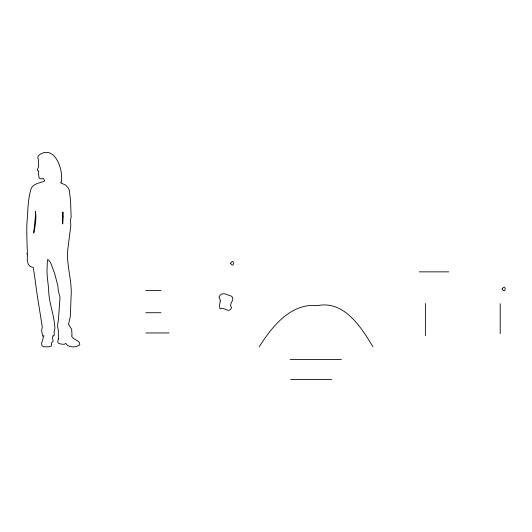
<?xml version="1.0" encoding="UTF-8"?>
<svg xmlns="http://www.w3.org/2000/svg" width="532" height="532" viewBox="0 0 532 532"><rect width="100%" height="100%" fill="white"/><g stroke="black" fill="none" stroke-linecap="round" stroke-linejoin="round"><path stroke-width="0.8" d="M58.38 338.937L58.307 330.186L57.523 325.843L58.427 319.539L60.03 297.262L58.261 290.751L57.928 286.169L54.803 273.987L50.686 262.868L48.259 259.722L47.428 259.789L46.982 270.449C46.989 276.859 48.146 283.117 48.651 289.488C48.691 302.575 54.404 315.077 54.889 328.35L54.164 331.709L54.191 335.26L53.759 336.038L52.927 335.519L52.528 338.179L53.12 341.325L51.504 342.854L51.385 346.059L48.671 346.791L43.664 346.791L41.908 345.62L41.562 343.399L43.87 335.559L42.633 336.224L41.622 330.419L42.287 326.981L38.49 303.12C36.429 291.31 35.298 279.34 33.21 267.456L30.091 266.472L28.203 264.218L27.305 260.328L27.398 253.95L27.039 254.11L26.873 253.305L27.371 253.052C27.072 243.284 26.56 233.269 26.893 223.467C28.07 211.756 27.531 199.6 31.275 188.281C33.689 183.208 40.286 183.174 44.721 180.933L43.491 178.506L40.485 178.872L39.401 178.2L38.922 176.99L38.437 172.647L38.743 171.018L37.659 170.686L37.287 170.021L38.696 166.323L38.504 160.305L37.759 157.519L38.457 155.504C54.676 143.095 64.066 170.719 61.12 182.549L60.621 182.808L65.529 185.043L68.176 187.823L69.293 190.203L70.55 200.75L71.155 217.575L70.344 219.417L70.796 225.674L67.983 247.865C65.775 264.158 72.419 280.457 71.075 296.936L70.297 316.706L68.535 324.281L71.68 329.408L72.033 335.479L71.514 335.852C72.784 340.214 80.518 339.895 79.753 344.962C76.202 347.396 71.228 347.542 67.491 345.461L65.755 343.379L64.558 344.224L62.869 344.277L59.936 343.825L58.114 342.954L57.715 341.697L58.36 338.951M259.164 346.791C272.091 326.621 290.705 302.808 317.571 305.601C344.33 300.367 361.188 327.233 372.925 346.791M419.349 271.859L448.715 271.859M145.795 290.492L161.03 290.492M145.795 312.73L161.003 312.73M145.795 332.952L169.156 332.952M290.193 359.433L341.418 359.433M290.625 379.595L331.715 379.595M500.193 303.686L500.193 333.557M425.387 303.539L425.387 335.712M230.496 263.333C234.546 269.591 234.432 257.016 230.496 263.333M502.148 288.962C506.012 295.22 506.238 282.778 502.155 288.923M62.976 216.318L62.69 223.979L62.896 211.929L62.976 216.318M35.484 215.347L33.716 233.043C35.278 225.92 36.661 218.552 35.345 211.27L35.484 215.347M220.275 300.879L219.43 306.106L220.095 308.873C223.959 306.053 228.893 314.306 231.586 307.722C228.035 303.785 235.703 299.809 231.586 296.231C227.27 295.074 221.365 290.672 218.945 297.381L219.889 298.725L220.275 300.879"/></g></svg>
